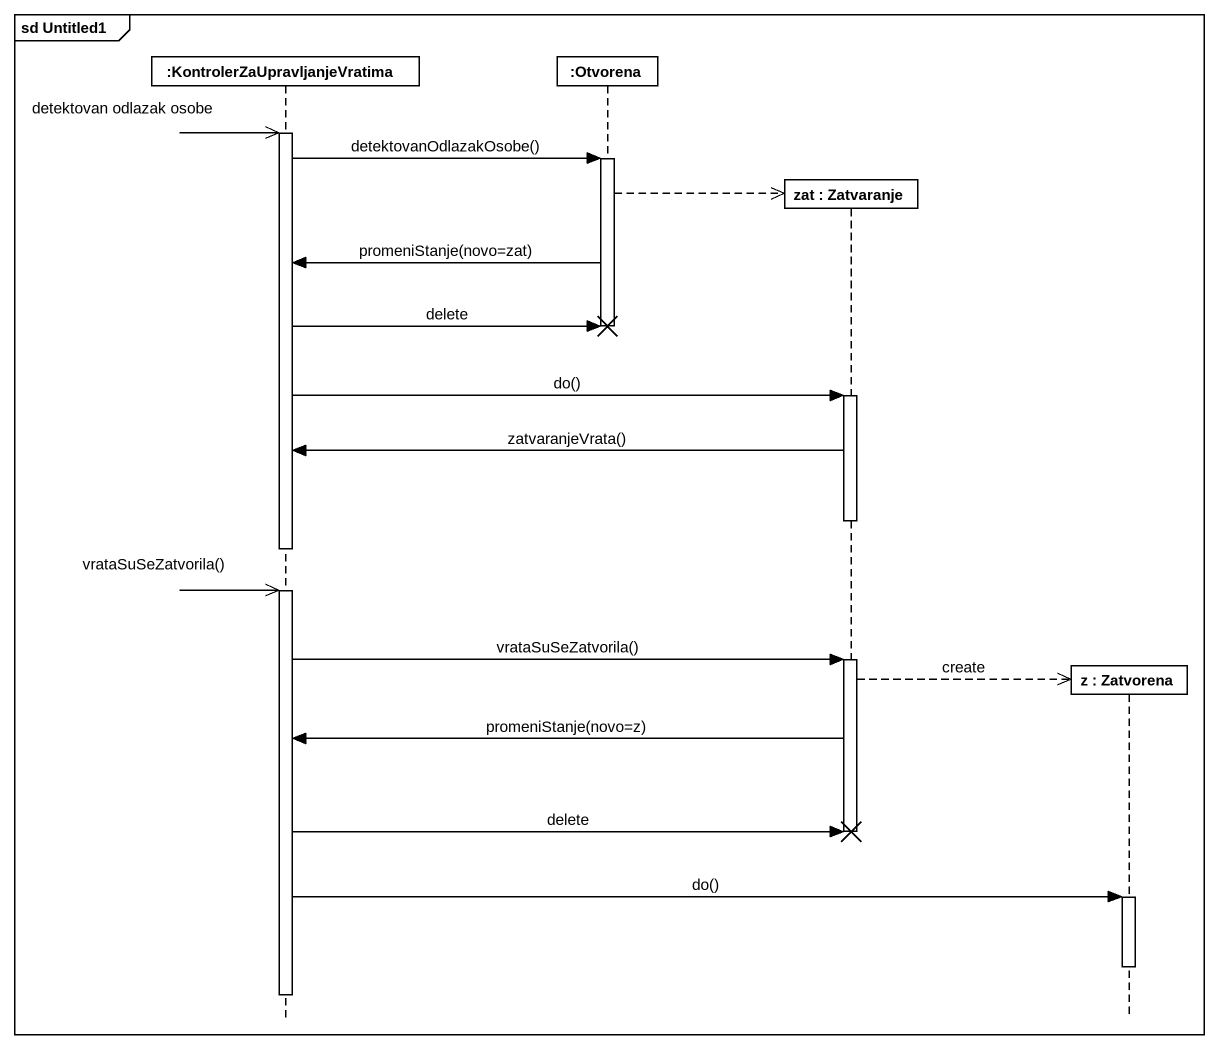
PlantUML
@startuml
mainframe sd Untitled1
hide footbox
participant ":KontrolerZaUpravljanjeVratima" as KontrolerZaUpravljanjeVratim
participant ":Otvorena" as Otvorena
participant "zat : Zatvaranje" as zat
participant "z : Zatvorena" as z

KontrolerZaUpravljanjeVratim ->> KontrolerZaUpravljanjeVratim : detektovan odlazak osobe
activate KontrolerZaUpravljanjeVratim
KontrolerZaUpravljanjeVratim -> Otvorena : detektovanOdlazakOsobe()
activate Otvorena
Otvorena -->> zat **
Otvorena -> KontrolerZaUpravljanjeVratim : promeniStanje(novo=zat)
KontrolerZaUpravljanjeVratim -> Otvorena !! : delete
deactivate Otvorena
KontrolerZaUpravljanjeVratim -> zat : do()
activate zat
zat -> KontrolerZaUpravljanjeVratim : zatvaranjeVrata()
deactivate zat
deactivate KontrolerZaUpravljanjeVratim
KontrolerZaUpravljanjeVratim ->> KontrolerZaUpravljanjeVratim : vrataSuSeZatvorila()
activate KontrolerZaUpravljanjeVratim
KontrolerZaUpravljanjeVratim -> zat : vrataSuSeZatvorila()
activate zat
zat -->> z ** : create
zat -> KontrolerZaUpravljanjeVratim : promeniStanje(novo=z)
KontrolerZaUpravljanjeVratim -> zat !! : delete
deactivate zat
KontrolerZaUpravljanjeVratim -> z : do()
activate z
deactivate z
deactivate KontrolerZaUpravljanjeVratim
@enduml
